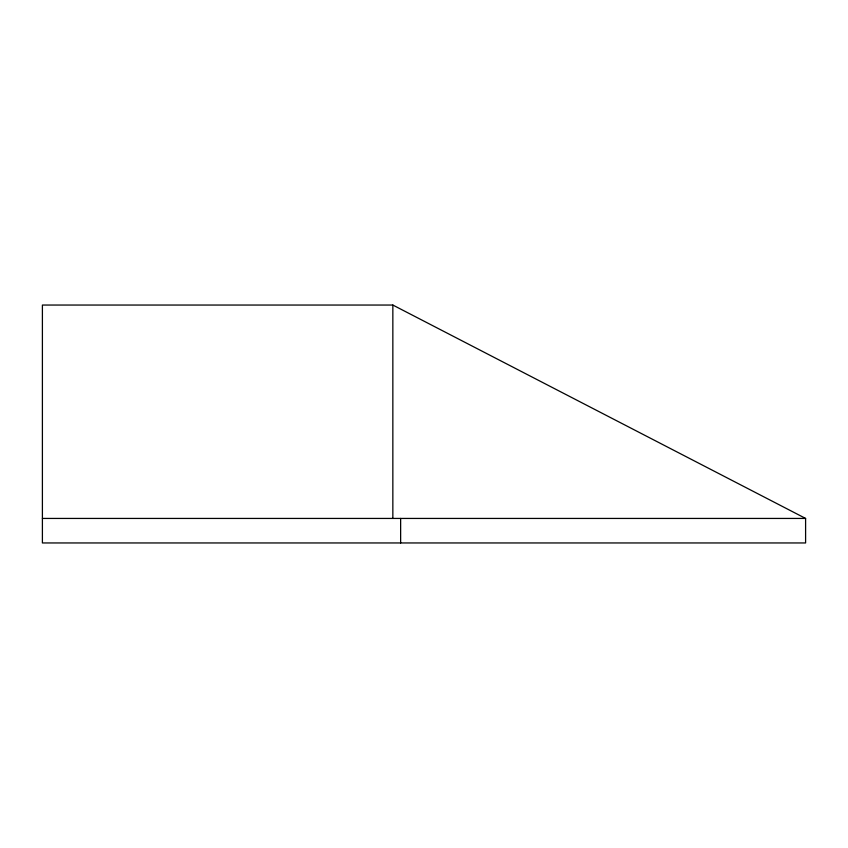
<?xml version="1.0" encoding="UTF-8"?>
<svg xmlns="http://www.w3.org/2000/svg" width="848" height="848" viewBox="0 0 848 848"><rect width="100%" height="100%" fill="white"/><g stroke="black" fill="none" stroke-linecap="round" stroke-linejoin="round"><path stroke-width="1.27" d="M392.847 305.047L42.4 305.047L42.4 542.953L805.6 542.953L805.6 518.435L392.847 305.047L392.847 518.435M42.4 518.435L805.6 518.435M400.638 518.435L400.638 542.953"/></g></svg>
